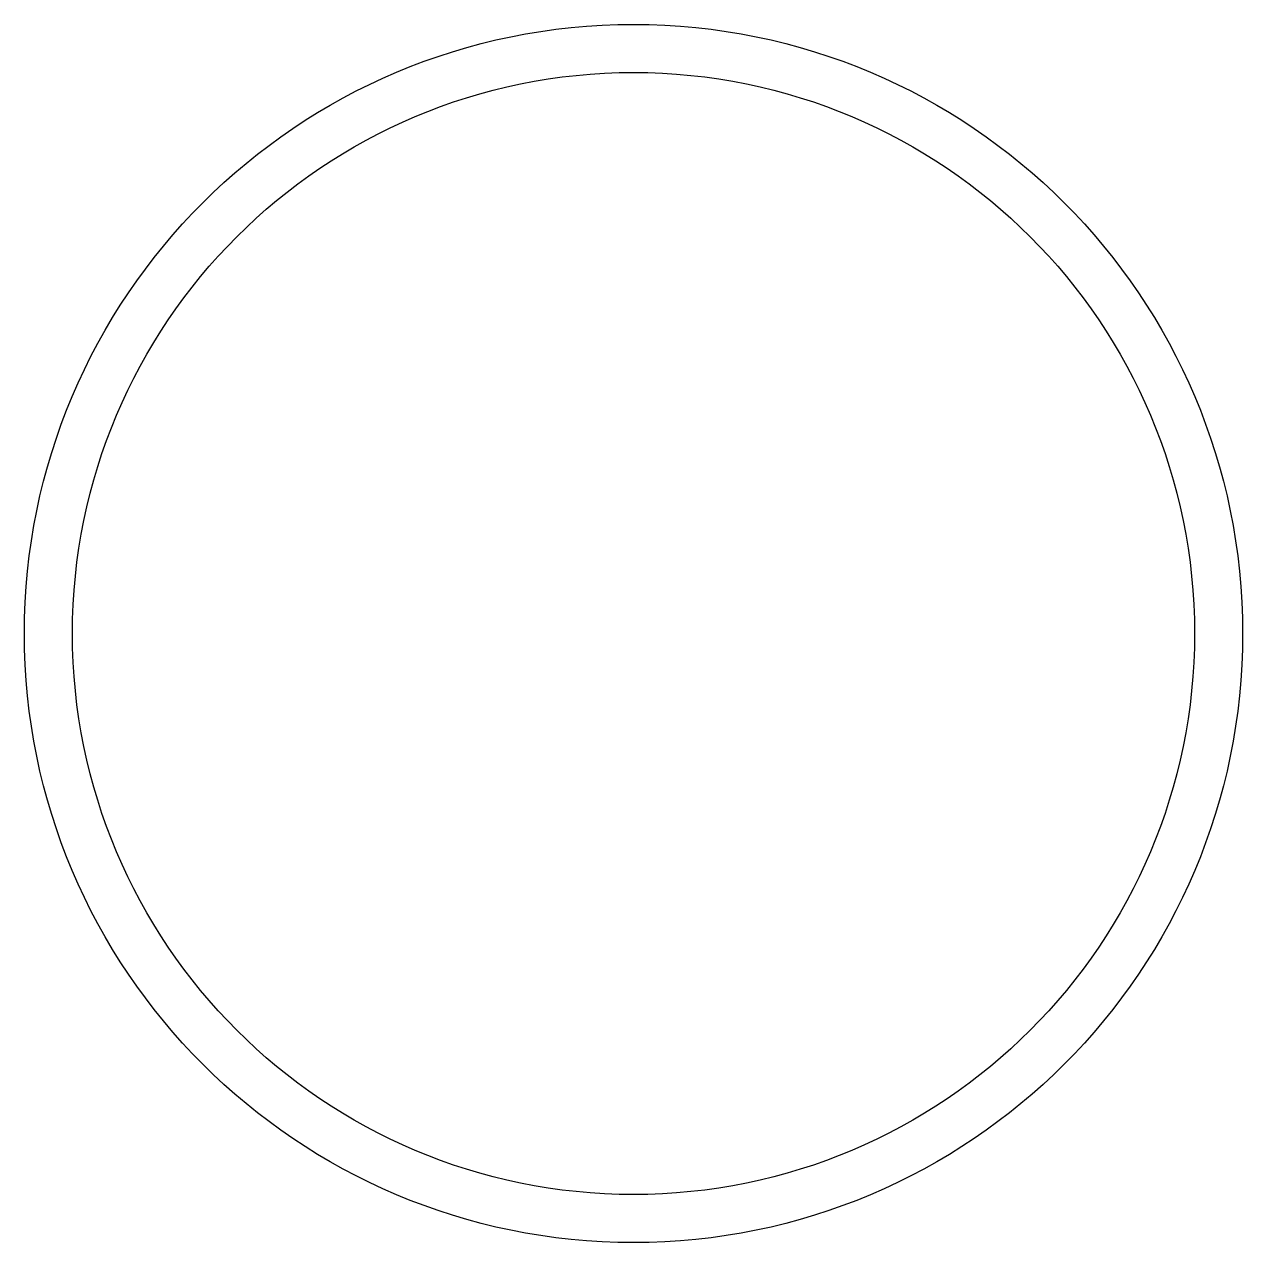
# Model space of a CAD drawing. Extents: x 131.5 to 169.5, y 192.9 to 230.9.
import ezdxf

# ---------------------------------------------------------------- set-up
doc = ezdxf.new("R2010")
doc.units = 0
doc.header["$LTSCALE"] = 15
doc.layers.get('0').update_dxf_attribs({"linetype": 'CONTINUOUS'})

msp = doc.modelspace()

# ---------------------------------------------------------------- linework, layer by layer
at = {"color": 0, "linetype": 'BYBLOCK', "ltscale": 0.05}
for radius in [19, 17.5]:
    msp.add_circle((150.452, 211.891), radius, dxfattribs=at)

doc.saveas('drawing.dxf')
